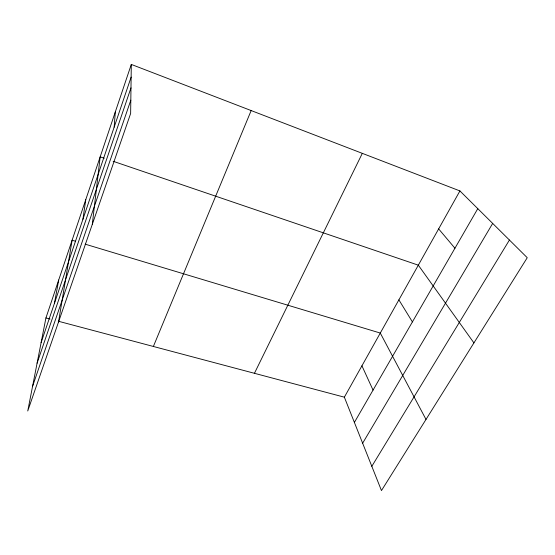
<?xml version="1.0" encoding="UTF-8"?>
<svg xmlns="http://www.w3.org/2000/svg" width="555" height="555" viewBox="0 0 555 555"><rect width="100%" height="100%" fill="white"/><g stroke="black" fill="none" stroke-linecap="round" stroke-linejoin="round"><path stroke-width="0.83" d="M131.299 64.422L130.64 113.484L27.75 410.984L45.933 317.939L131.299 64.422L459.922 190.927L527.25 257.714L381.465 490.578L344.357 397.179L459.922 190.927M114.157 127.171L115.322 111.867M92.29 224.38L100.171 156.871L104.229 158.251M82.924 219.28L85.782 199.592M58.532 321.969L72.101 240.218L75.369 241.203M54.466 303.238L58.698 280.039M41.112 342.622L131.126 77.11M37.088 363.199L130.987 87.863M32.565 386.349L130.82 100.157M153.374 346.466L251.158 110.563M254.44 373.3L362.311 153.353M354.388 422.424L477.786 208.652M362.644 443.209L492.673 223.415M371.822 466.311L509.428 240.031M45.933 317.939L50.04 319.028M58.24 321.206L344.357 397.179M85.151 244.151L380.286 333.055L426.004 419.441M113.171 161.29L418.324 265.172L473.921 342.9M438.644 228.896L454.94 248.224M398.885 299.86L412.407 321.914M361.929 365.807L373.05 390.103"/></g></svg>
